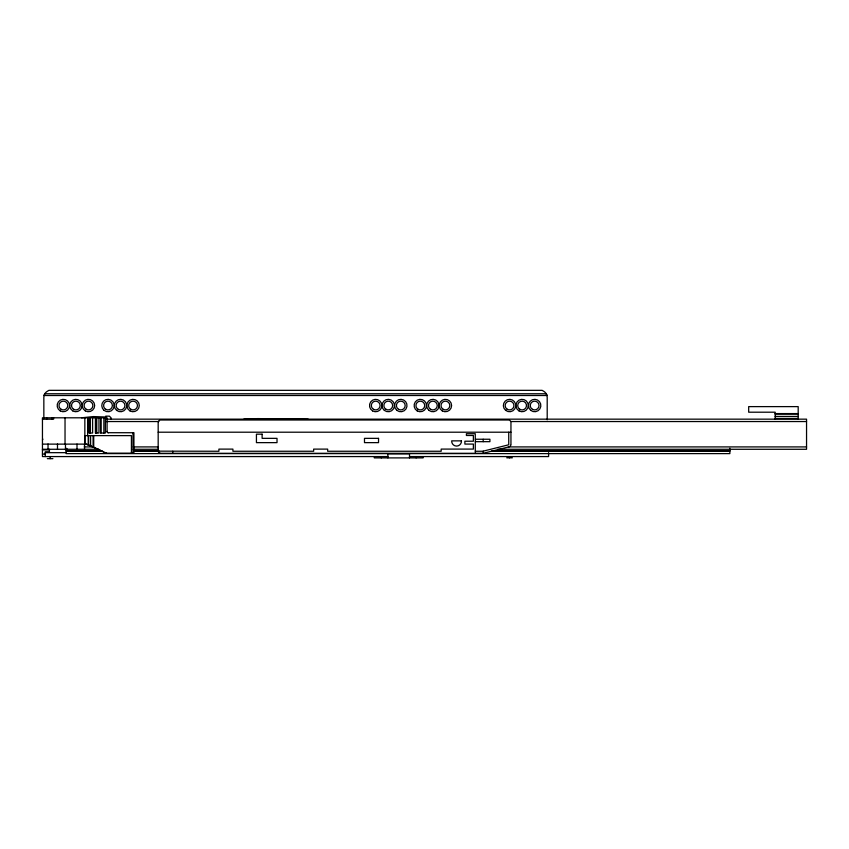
<?xml version="1.0" encoding="UTF-8"?>
<svg xmlns="http://www.w3.org/2000/svg" width="849" height="849" viewBox="0 0 849 849"><rect width="100%" height="100%" fill="white"/><g stroke="black" fill="none" stroke-linecap="round" stroke-linejoin="round"><path stroke-width="1.27" d="M387.897 456.571L42.45 456.571L42.45 417.804L107.08 417.804L107.07 431.334A1.358 1.316 90 0 0 107.176 431.876A1.411 1.358 89.3 0 0 107.696 432.502A1.465 1.411 88.4 0 0 108.194 432.703L133.919 432.725L133.919 453.186L106.242 453.186A191.322 11.451 24.1 0 0 93.719 447.402L88.625 445.247L88.625 435.622M42.45 439.931L42.906 439.135M81.493 417.804L93.379 416.572L105.732 416.986L105.732 416.159L109.383 416.159L111.145 417.92L111.187 419.162M243.79 419.162L257.735 418.599L308.208 419.162M775.179 413.59L798.187 413.59M775.179 414.036L798.187 414.036M775.179 416.435L798.187 416.435M775.179 418.472L798.187 418.472M42.45 419.204L53.604 419.204L53.604 417.804M106.008 419.162L806.55 419.162L806.55 449.28L497.737 449.28M106.051 421.539L158.869 421.539M511.183 421.539L806.55 421.539M158.179 432.205L510.949 432.205M42.45 444.123L86.927 444.123M84.221 446.914L93.496 446.914M133.261 446.914L158.445 446.914M508.339 446.914L806.55 446.914M42.45 449.27L98.802 449.28M133.261 449.28L158.445 449.28M42.45 449.874L49.072 449.874M66.158 450.681L100.596 450.681M133.718 450.681L158.89 450.681M494.054 450.681L729.864 450.681M66.158 451.106L101.922 451.106M133.718 451.106L218.904 451.254L218.904 449.11L232.913 449.11L232.913 451.254L313.652 451.254L313.652 449.11L327.661 449.11L327.661 451.254L441.172 451.254L441.172 449.089L473.371 449.089L473.371 444.08L464.881 444.08L464.881 441.225L473.371 441.225L473.371 435.484L466.409 435.484L466.409 433.712L475.27 433.712L475.27 439.241L489.915 439.241L489.915 441.671L475.27 441.671L475.27 451.254L482.805 451.254L508.731 444.78L508.731 432.205M491.401 451.106L729.864 451.106M45.241 452.666L66.434 452.666M388.067 453.61L66.158 453.61L66.158 448.219M409.271 453.61L729.864 453.61L729.864 448.219M42.45 454.056L45.241 454.056M409.515 456.571L548.592 456.571L548.592 452.666M506.768 457.823L512.34 457.823M47.332 458.662L52.903 458.662M86.142 444.123L88.625 445.247M158.222 451.254L158.296 451.572A2.505 2.42 -90 0 0 159.081 452.74A2.611 2.526 -90 0 0 160.026 453.239M798.187 419.162L798.187 406.618L748.68 406.618L748.68 412.2L775.179 412.2L775.179 419.162M547.202 419.788L547.202 397.311A6.972 6.972 0 0 0 543.721 391.272L542.097 390.338L48.945 390.338L47.332 391.272A6.972 6.972 0 0 0 43.84 397.311L43.84 418.461M510.949 444.398L510.949 422.515A2.505 2.505 0 0 0 508.434 420L160.694 420A2.505 2.505 0 0 0 158.179 422.515L158.179 450.819A2.505 2.505 0 0 0 160.694 453.324L483.06 453.324L509.05 446.829A2.505 2.505 0 0 0 510.865 445.056M509.559 456.571L509.559 457.823M483.198 439.241L483.198 441.671M483.198 451.159L483.198 453.292M475.398 439.241L475.398 441.671M475.398 451.254L475.398 453.324M423.11 456.571L423.11 457.898L374.303 457.898L374.303 456.571M416.137 456.571L416.137 457.898M409.515 457.898L409.515 453.992L387.897 453.992L387.897 457.898M381.275 456.571L381.275 457.898M172.75 451.254L172.75 453.324M132.996 432.725L132.996 453.186M131.425 453.186L131.425 435.622L84.815 435.622L84.815 444.123M105.35 417.804L105.35 433.022L100.67 433.022L100.67 417.804M103.865 417.804L103.865 433.022M100.872 417.804L100.872 433.022M98.972 417.804L98.972 433.022L95.406 433.022L95.406 417.804M96.754 417.804L96.754 433.022M95.714 417.804L95.714 433.022M93.719 435.622L93.719 447.402M93.093 435.622L93.093 447.126M92.605 417.804L92.605 433.022L89.039 433.022L89.039 417.804M90.599 435.622L90.599 446.075M90.387 417.804L90.387 433.022M89.347 417.804L89.347 433.022M88.222 435.622L88.222 445.067M87.627 417.804L87.627 435.622M84.847 417.804L84.847 444.123M84.529 444.048L84.529 449.27M77.004 444.048L77.004 449.27M66.986 448.59L66.986 449.28M65.458 444.027L65.458 449.27M65.033 417.804L65.033 444.123M57.488 444.027L57.488 449.27M52.214 417.804L52.214 419.204M50.123 456.571L50.123 458.662M49.422 449.27L49.422 451.764L45.241 451.764L45.241 456.571M48.032 443.985L48.032 449.27M46.631 417.804L46.631 419.204M108.46 432.725A1.401 1.39 -90 0 1 107.059 431.334M103.674 451.817A194.357 11.642 24.1 0 0 99.216 449.758A194.718 11.663 24.1 0 0 87.755 444.505M105.149 452.506A194.357 11.642 24.1 0 1 106.624 453.186M546.225 393.756L44.817 393.756A8.639 7.545 0 0 0 44.084 395.507L546.968 395.507A8.639 7.545 0 0 0 546.225 393.756M262.118 434.168L256.43 434.168L256.43 442.637L277.018 442.637L277.018 438.349L262.118 438.349L262.118 434.168M378.537 438.349L364.486 438.349L364.486 442.637L378.537 442.637L378.537 438.349M461.442 440.864L451.7 440.864A4.882 4.882 0 0 0 456.571 446.075A4.882 4.882 0 0 0 461.442 440.864M61.17 409.345A4.394 4.394 0 0 0 67.761 405.535A4.394 4.394 0 0 0 61.17 401.736A4.394 4.394 0 0 0 61.17 409.345M60.258 410.905A6.208 6.208 0 0 0 69.565 405.535A6.208 6.208 0 0 0 60.258 400.166A6.208 6.208 0 0 0 60.258 410.905M73.714 409.345A4.394 4.394 0 0 0 80.305 405.535A4.394 4.394 0 0 0 73.714 401.736A4.394 4.394 0 0 0 73.714 409.345M86.269 409.345A4.394 4.394 0 0 0 92.859 405.535A4.394 4.394 0 0 0 86.269 401.736A4.394 4.394 0 0 0 86.269 409.345M72.812 410.905A6.208 6.208 0 0 0 82.12 405.535A6.208 6.208 0 0 0 72.812 400.166A6.208 6.208 0 0 0 72.812 410.905M85.356 410.905A6.208 6.208 0 0 0 94.663 405.535A6.208 6.208 0 0 0 85.356 400.166A6.208 6.208 0 0 0 85.356 410.905M105.785 409.345A4.394 4.394 0 0 0 112.376 405.535A4.394 4.394 0 0 0 105.785 401.736A4.394 4.394 0 0 0 105.785 409.345M118.34 409.345A4.394 4.394 0 0 0 124.93 405.535A4.394 4.394 0 0 0 118.34 401.736A4.394 4.394 0 0 0 118.34 409.345M130.884 409.345A4.394 4.394 0 0 0 137.474 405.535A4.394 4.394 0 0 0 130.884 401.736A4.394 4.394 0 0 0 130.884 409.345M104.077 410.364A6.208 6.208 0 0 0 114.116 406.512A6.208 6.208 0 0 0 105.764 399.741A6.208 6.208 0 0 0 104.077 410.364M116.631 410.364A6.208 6.208 0 0 0 126.66 406.512A6.208 6.208 0 0 0 118.308 399.741A6.208 6.208 0 0 0 116.631 410.364M129.982 410.905A6.208 6.208 0 0 0 139.289 405.535A6.208 6.208 0 0 0 129.982 400.166A6.208 6.208 0 0 0 129.982 410.905M398.595 409.345A4.394 4.394 0 0 0 405.185 405.535A4.394 4.394 0 0 0 398.595 401.736A4.394 4.394 0 0 0 398.595 409.345M396.886 410.364A6.208 6.208 0 0 0 406.926 406.512A6.208 6.208 0 0 0 398.574 399.741A6.208 6.208 0 0 0 396.886 410.364M386.051 409.345A4.394 4.394 0 0 0 392.641 405.535A4.394 4.394 0 0 0 386.051 401.736A4.394 4.394 0 0 0 386.051 409.345M373.507 409.345A4.394 4.394 0 0 0 380.087 405.535A4.394 4.394 0 0 0 373.507 401.736A4.394 4.394 0 0 0 373.507 409.345M384.342 410.364A6.208 6.208 0 0 0 394.371 406.512A6.208 6.208 0 0 0 386.019 399.741A6.208 6.208 0 0 0 384.342 410.364M443.22 409.345A4.394 4.394 0 0 0 449.811 405.535A4.394 4.394 0 0 0 443.22 401.736A4.394 4.394 0 0 0 443.22 409.345M372.594 410.905A6.208 6.208 0 0 0 381.901 405.535A6.208 6.208 0 0 0 372.594 400.166A6.208 6.208 0 0 0 372.594 410.905M430.666 409.345A4.394 4.394 0 0 0 437.256 405.535A4.394 4.394 0 0 0 430.666 401.736A4.394 4.394 0 0 0 430.666 409.345M418.122 409.345A4.394 4.394 0 0 0 424.712 405.535A4.394 4.394 0 0 0 418.122 401.736A4.394 4.394 0 0 0 418.122 409.345M442.308 410.905A6.208 6.208 0 0 0 451.615 405.535A6.208 6.208 0 0 0 442.308 400.166A6.208 6.208 0 0 0 442.308 410.905M428.957 410.364A6.208 6.208 0 0 0 438.997 406.512A6.208 6.208 0 0 0 430.645 399.741A6.208 6.208 0 0 0 428.957 410.364M417.22 410.905A6.208 6.208 0 0 0 426.527 405.535A6.208 6.208 0 0 0 417.22 400.166A6.208 6.208 0 0 0 417.22 410.905M532.461 409.345A4.394 4.394 0 0 0 539.041 405.535A4.394 4.394 0 0 0 532.461 401.736A4.394 4.394 0 0 0 532.461 409.345M530.752 410.364A6.208 6.208 0 0 0 540.781 406.512A6.208 6.208 0 0 0 532.429 399.741A6.208 6.208 0 0 0 530.752 410.364M519.344 408.953A4.394 4.394 0 0 0 526.444 406.225A4.394 4.394 0 0 0 520.533 401.439A4.394 4.394 0 0 0 519.344 408.953M519.004 410.905A6.208 6.208 0 0 0 528.311 405.535A6.208 6.208 0 0 0 519.004 400.166A6.208 6.208 0 0 0 519.004 410.905M506.789 408.953A4.394 4.394 0 0 0 513.889 406.225A4.394 4.394 0 0 0 507.978 401.439A4.394 4.394 0 0 0 506.789 408.953M505.654 410.364A6.208 6.208 0 0 0 515.683 406.512A6.208 6.208 0 0 0 507.331 399.741A6.208 6.208 0 0 0 505.654 410.364"/></g></svg>
